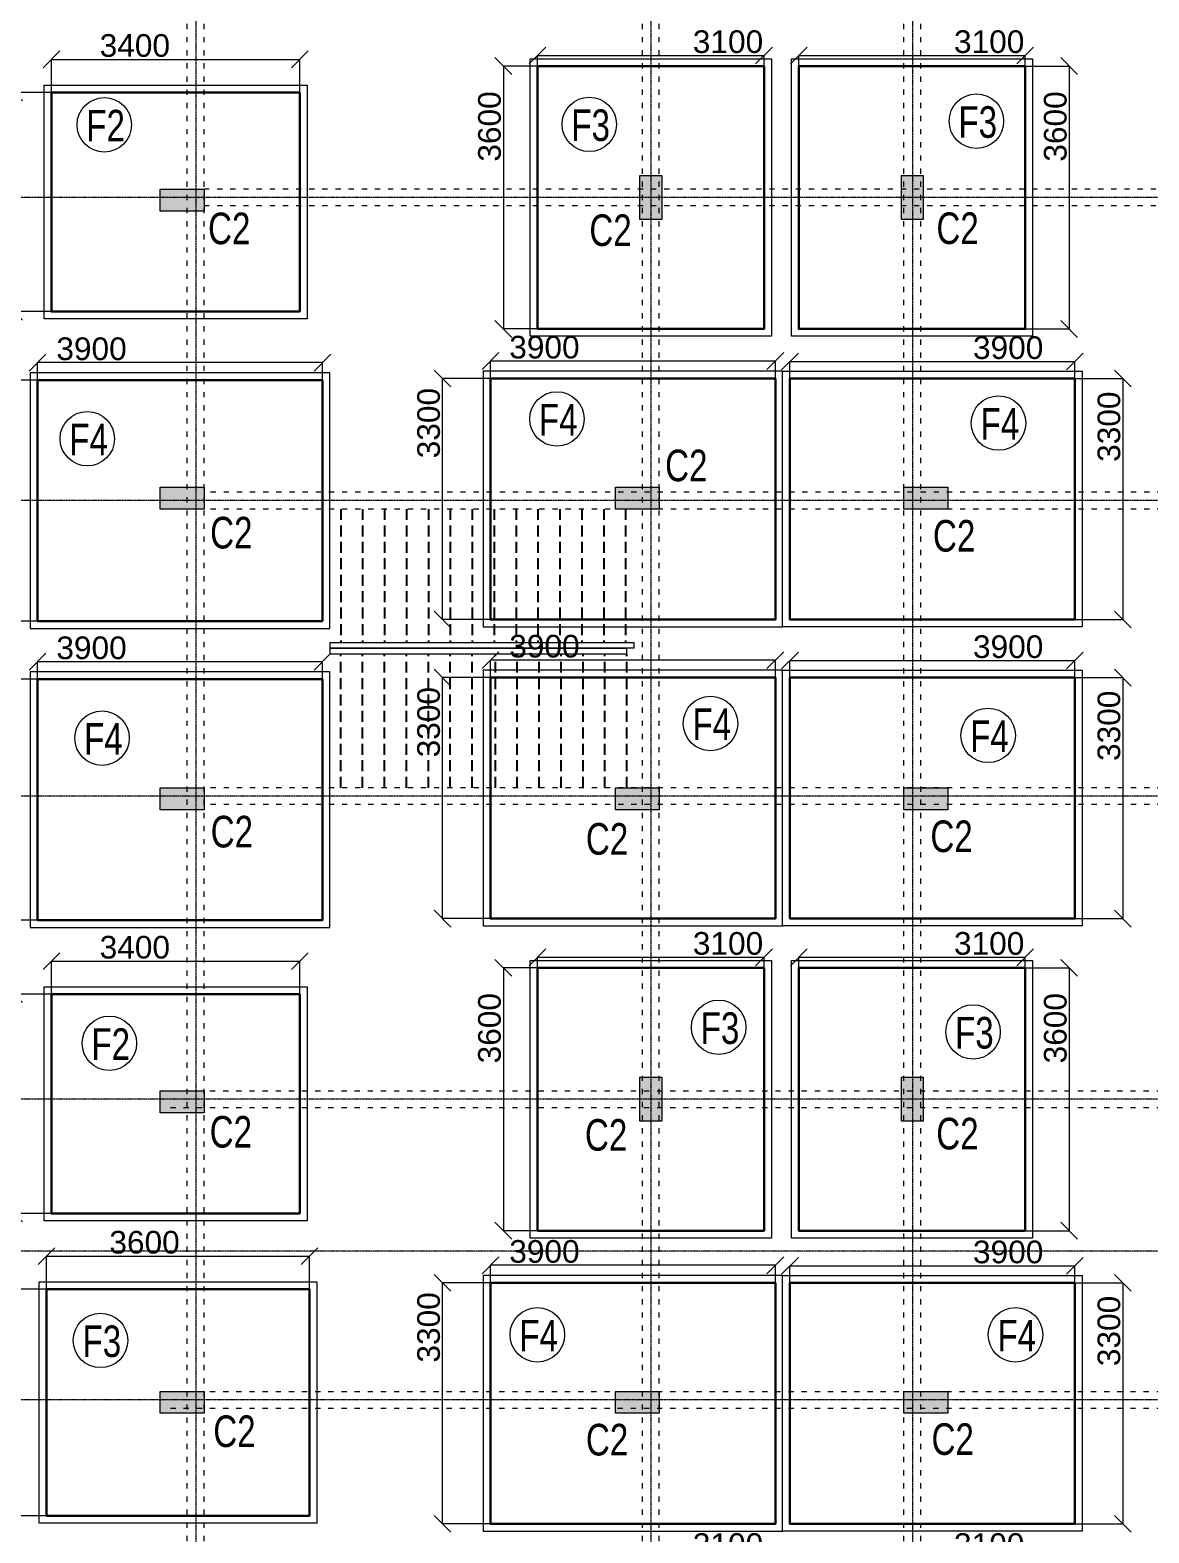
# Model space of a CAD drawing. Header units: inches. Extents: x 719368 to 9005052, y -3573818 to 446967.
# Drawn here: x 4470727 to 4486043, y -1790924 to -1770349 of the extents above; entities that cross this region are included whole.
import ezdxf

# ---------------------------------------------------------------- set-up
doc = ezdxf.new("R2010")
doc.units = ezdxf.units.IN
doc.header["$LTSCALE"] = 20
doc.header["$MEASUREMENT"] = 0
doc.header["$PDMODE"] = 3
for name, pattern in [('ACAD_ISO03W100', [30, 12, -18]), ('CENTER', [2, 1.25, -0.25, 0.25, -0.25]), ('DASHED2', [0.375, 0.25, -0.125])]:
    doc.linetypes.add(name, pattern=pattern)
doc.layers.get('Defpoints').update_dxf_attribs({"lineweight": 25})
for name, color, linetype, lineweight in [('COL.FILL', 6, 'Continuous', 20), ('DIM', 7, 'Continuous', 13), ('FOOTING', 73, 'Continuous', 30), ('GRID', 202, 'CENTER', 5), ('HACHE', 6, 'Continuous', 9), ('HIDDEN', 181, 'ACAD_ISO03W100', 18), ('Railing', 34, 'Continuous', 20), ('STAIR', 4, 'Continuous', 25)]:
    doc.layers.add(name, color=color, linetype=linetype, lineweight=lineweight)
doc.styles.add('BOLD', font='arial.ttf')
doc.styles.add('DIM SUMBI', font='arial.ttf')
doc.dimstyles.new('PL1', dxfattribs={"dimtxt": 275, "dimasz": 230, "dimexe": 0.18, "dimexo": 12, "dimgap": 30, "dimtad": 1, "dimjust": 1, "dimdec": 0, "dimzin": 0, "dimdsep": 46, "dimtxsty": 'BOLD', "dimblk": 'OBLIQUE', "dimcen": 0.09, "dimclrd": 256, "dimclre": 256, "dimadec": 0, "dimazin": 0, "dimtfac": 1, "dimtdec": 0, "dimtofl": 0, "dimtmove": 0, "dimatfit": 3, "dimfxl": 0, "dimtolj": 1, "dimtzin": 0, "dimlwd": -1, "dimlwe": -1, "dimarcsym": 0})

# ---------------------------------------------------------------- blocks, each defined once
blk = doc.blocks.new('_Oblique')
at = {"layer": 'STAIR', "color": 0, "lineweight": -2}
blk.add_line((-0.5, -0.5), (0.5, 0.5), dxfattribs=at)
blk = doc.blocks.new('*D303')
at = {"layer": 'Defpoints', "color": 0, "transparency": 16777216}
for p in [(4474419, -1770750), (4471019, -1771204), (4474419, -1771204)]:
    blk.add_point(p, dxfattribs=at)
at = {"layer": 'DIM', "transparency": 16777216}
for p, q in [((4471019, -1771192), (4471019, -1770750)), ((4471019, -1770750), (4474419, -1770750)), ((4474419, -1771192), (4474419, -1770750))]:
    blk.add_line(p, q, dxfattribs=at)
at = {"layer": 'DIM', "transparency": 16777216, "xscale": 230, "yscale": 230, "zscale": 230, "rotation": 180}
blk.add_blockref('_Oblique', (4471019, -1770750), dxfattribs=at)
at = {"layer": 'DIM', "transparency": 16777216, "xscale": 230, "yscale": 230, "zscale": 230}
blk.add_blockref('_Oblique', (4474419, -1770750), dxfattribs=at)
at = {"layer": 'DIM', "color": 0, "transparency": 16777216, "insert": (4472161, -1770562), "char_height": 310, "attachment_point": 5, "style": 'BOLD'}
blk.add_mtext('\\A1;3400', dxfattribs=at)
blk = doc.blocks.new('*D304')
at = {"layer": 'Defpoints', "color": 0, "transparency": 16777216}
for p in [(4470507, -1771204), (4471257, -1771204), (4471265, -1774204)]:
    blk.add_point(p, dxfattribs=at)
at = {"layer": 'DIM', "transparency": 16777216}
for p, q in [((4471245, -1771204), (4470507, -1771204)), ((4470507, -1774204), (4470507, -1771204)), ((4471253, -1774204), (4470507, -1774204))]:
    blk.add_line(p, q, dxfattribs=at)
at = {"layer": 'DIM', "transparency": 16777216, "xscale": 230, "yscale": 230, "zscale": 230}
for p, rotation in [((4470507, -1771204), 90), ((4470507, -1774204), 270)]:
    blk.add_blockref('_Oblique', p, dxfattribs=dict(at, rotation=rotation))
at = {"layer": 'DIM', "color": 0, "transparency": 16777216, "insert": (4470319, -1771930), "char_height": 310, "attachment_point": 5, "rotation": 90, "style": 'BOLD'}
blk.add_mtext('\\A1;3000', dxfattribs=at)
blk = doc.blocks.new('*D305')
at = {"layer": 'Defpoints', "color": 0, "transparency": 16777216}
for p in [(4478253, -1770841), (4477206, -1774441), (4477952, -1774441)]:
    blk.add_point(p, dxfattribs=at)
at = {"layer": 'DIM', "transparency": 16777216}
for p, q in [((4478241, -1770841), (4477206, -1770841)), ((4477206, -1770841), (4477206, -1774441)), ((4477940, -1774441), (4477206, -1774441))]:
    blk.add_line(p, q, dxfattribs=at)
at = {"layer": 'DIM', "transparency": 16777216, "xscale": 230, "yscale": 230, "zscale": 230}
for p, rotation in [((4477206, -1770841), 90), ((4477206, -1774441), 270)]:
    blk.add_blockref('_Oblique', p, dxfattribs=dict(at, rotation=rotation))
at = {"layer": 'DIM', "color": 0, "transparency": 16777216, "insert": (4477017, -1771669), "char_height": 310, "attachment_point": 5, "rotation": 90, "style": 'BOLD'}
blk.add_mtext('\\A1;3600', dxfattribs=at)
blk = doc.blocks.new('*D306')
at = {"layer": 'Defpoints', "color": 0, "transparency": 16777216}
for p in [(4480774, -1770698), (4477674, -1771087), (4480774, -1771079)]:
    blk.add_point(p, dxfattribs=at)
at = {"layer": 'DIM', "transparency": 16777216}
for p, q in [((4477674, -1771075), (4477674, -1770698)), ((4477674, -1770698), (4480774, -1770698)), ((4480774, -1771067), (4480774, -1770698))]:
    blk.add_line(p, q, dxfattribs=at)
at = {"layer": 'DIM', "transparency": 16777216, "xscale": 230, "yscale": 230, "zscale": 230, "rotation": 180}
blk.add_blockref('_Oblique', (4477674, -1770698), dxfattribs=at)
at = {"layer": 'DIM', "transparency": 16777216, "xscale": 230, "yscale": 230, "zscale": 230}
blk.add_blockref('_Oblique', (4480774, -1770698), dxfattribs=at)
at = {"layer": 'DIM', "color": 0, "transparency": 16777216, "insert": (4480281, -1770510), "char_height": 310, "attachment_point": 5, "style": 'BOLD'}
blk.add_mtext('\\A1;3100', dxfattribs=at)
blk = doc.blocks.new('*D299')
at = {"layer": 'Defpoints', "color": 0, "transparency": 16777216}
for p in [(4484350, -1770841), (4484350, -1774441), (4484951, -1774441)]:
    blk.add_point(p, dxfattribs=at)
at = {"layer": 'DIM', "transparency": 16777216}
for p, q in [((4484362, -1770841), (4484951, -1770841)), ((4484951, -1770841), (4484951, -1774441)), ((4484362, -1774441), (4484951, -1774441))]:
    blk.add_line(p, q, dxfattribs=at)
at = {"layer": 'DIM', "transparency": 16777216, "xscale": 230, "yscale": 230, "zscale": 230}
for p, rotation in [((4484951, -1770841), 90), ((4484951, -1774441), 270)]:
    blk.add_blockref('_Oblique', p, dxfattribs=dict(at, rotation=rotation))
at = {"layer": 'DIM', "color": 0, "transparency": 16777216, "insert": (4484763, -1771669), "char_height": 310, "attachment_point": 5, "rotation": 90, "style": 'BOLD'}
blk.add_mtext('\\A1;3600', dxfattribs=at)
blk = doc.blocks.new('*D300')
at = {"layer": 'Defpoints', "color": 0, "transparency": 16777216}
for p in [(4484350, -1770698), (4481250, -1771087), (4484350, -1771079)]:
    blk.add_point(p, dxfattribs=at)
at = {"layer": 'DIM', "transparency": 16777216}
for p, q in [((4481250, -1771075), (4481250, -1770698)), ((4481250, -1770698), (4484350, -1770698)), ((4484350, -1771067), (4484350, -1770698))]:
    blk.add_line(p, q, dxfattribs=at)
at = {"layer": 'DIM', "transparency": 16777216, "xscale": 230, "yscale": 230, "zscale": 230, "rotation": 180}
blk.add_blockref('_Oblique', (4481250, -1770698), dxfattribs=at)
at = {"layer": 'DIM', "transparency": 16777216, "xscale": 230, "yscale": 230, "zscale": 230}
blk.add_blockref('_Oblique', (4484350, -1770698), dxfattribs=at)
at = {"layer": 'DIM', "color": 0, "transparency": 16777216, "insert": (4483856, -1770510), "char_height": 310, "attachment_point": 5, "style": 'BOLD'}
blk.add_mtext('\\A1;3100', dxfattribs=at)
blk = doc.blocks.new('*D307')
at = {"layer": 'Defpoints', "color": 0, "transparency": 16777216}
for p in [(4470829, -1774902), (4470829, -1775379), (4474729, -1775387)]:
    blk.add_point(p, dxfattribs=at)
at = {"layer": 'DIM', "transparency": 16777216}
for p, q in [((4470829, -1775367), (4470829, -1774902)), ((4474729, -1774902), (4470829, -1774902)), ((4474729, -1775375), (4474729, -1774902))]:
    blk.add_line(p, q, dxfattribs=at)
at = {"layer": 'DIM', "transparency": 16777216, "xscale": 230, "yscale": 230, "zscale": 230, "rotation": 180}
blk.add_blockref('_Oblique', (4470829, -1774902), dxfattribs=at)
at = {"layer": 'DIM', "transparency": 16777216, "xscale": 230, "yscale": 230, "zscale": 230}
blk.add_blockref('_Oblique', (4474729, -1774902), dxfattribs=at)
at = {"layer": 'DIM', "color": 0, "transparency": 16777216, "insert": (4471568, -1774714), "char_height": 310, "attachment_point": 5, "style": 'BOLD'}
blk.add_mtext('\\A1;3900', dxfattribs=at)
blk = doc.blocks.new('*D308')
at = {"layer": 'Defpoints', "color": 0, "transparency": 16777216}
for p in [(4470172, -1775141), (4470922, -1775141), (4471056, -1778441)]:
    blk.add_point(p, dxfattribs=at)
at = {"layer": 'DIM', "transparency": 16777216}
for p, q in [((4470910, -1775141), (4470172, -1775141)), ((4470172, -1778441), (4470172, -1775141)), ((4471044, -1778441), (4470172, -1778441))]:
    blk.add_line(p, q, dxfattribs=at)
at = {"layer": 'DIM', "transparency": 16777216, "xscale": 230, "yscale": 230, "zscale": 230}
for p, rotation in [((4470172, -1775141), 90), ((4470172, -1778441), 270)]:
    blk.add_blockref('_Oblique', p, dxfattribs=dict(at, rotation=rotation))
at = {"layer": 'DIM', "color": 0, "transparency": 16777216, "insert": (4469984, -1775752), "char_height": 310, "attachment_point": 5, "rotation": 90, "style": 'BOLD'}
blk.add_mtext('\\A1;3300', dxfattribs=at)
blk = doc.blocks.new('*D309')
at = {"layer": 'Defpoints', "color": 0, "transparency": 16777216}
for p in [(4477029, -1774880), (4477029, -1775358), (4480929, -1775365)]:
    blk.add_point(p, dxfattribs=at)
at = {"layer": 'DIM', "transparency": 16777216}
for p, q in [((4477029, -1775346), (4477029, -1774880)), ((4480929, -1774880), (4477029, -1774880)), ((4480929, -1775353), (4480929, -1774880))]:
    blk.add_line(p, q, dxfattribs=at)
at = {"layer": 'DIM', "transparency": 16777216, "xscale": 230, "yscale": 230, "zscale": 230, "rotation": 180}
blk.add_blockref('_Oblique', (4477029, -1774880), dxfattribs=at)
at = {"layer": 'DIM', "transparency": 16777216, "xscale": 230, "yscale": 230, "zscale": 230}
blk.add_blockref('_Oblique', (4480929, -1774880), dxfattribs=at)
at = {"layer": 'DIM', "color": 0, "transparency": 16777216, "insert": (4477768, -1774692), "char_height": 310, "attachment_point": 5, "style": 'BOLD'}
blk.add_mtext('\\A1;3900', dxfattribs=at)
blk = doc.blocks.new('*D310')
at = {"layer": 'Defpoints', "color": 0, "transparency": 16777216}
for p in [(4476372, -1775119), (4477122, -1775119), (4477256, -1778419)]:
    blk.add_point(p, dxfattribs=at)
at = {"layer": 'DIM', "transparency": 16777216}
for p, q in [((4477110, -1775119), (4476372, -1775119)), ((4476372, -1778419), (4476372, -1775119)), ((4477244, -1778419), (4476372, -1778419))]:
    blk.add_line(p, q, dxfattribs=at)
at = {"layer": 'DIM', "transparency": 16777216, "xscale": 230, "yscale": 230, "zscale": 230}
for p, rotation in [((4476372, -1775119), 90), ((4476372, -1778419), 270)]:
    blk.add_blockref('_Oblique', p, dxfattribs=dict(at, rotation=rotation))
at = {"layer": 'DIM', "color": 0, "transparency": 16777216, "insert": (4476184, -1775730), "char_height": 310, "attachment_point": 5, "rotation": 90, "style": 'BOLD'}
blk.add_mtext('\\A1;3300', dxfattribs=at)
blk = doc.blocks.new('*D311')
at = {"layer": 'Defpoints', "color": 0, "transparency": 16777216}
for p in [(4485029, -1775119), (4485029, -1778419), (4485685, -1778419)]:
    blk.add_point(p, dxfattribs=at)
at = {"layer": 'DIM', "transparency": 16777216}
for p, q in [((4485041, -1775119), (4485685, -1775119)), ((4485685, -1775119), (4485685, -1778419)), ((4485041, -1778419), (4485685, -1778419))]:
    blk.add_line(p, q, dxfattribs=at)
at = {"layer": 'DIM', "transparency": 16777216, "xscale": 230, "yscale": 230, "zscale": 230}
for p, rotation in [((4485685, -1775119), 90), ((4485685, -1778419), 270)]:
    blk.add_blockref('_Oblique', p, dxfattribs=dict(at, rotation=rotation))
at = {"layer": 'DIM', "color": 0, "transparency": 16777216, "insert": (4485497, -1775779), "char_height": 310, "attachment_point": 5, "rotation": 90, "style": 'BOLD'}
blk.add_mtext('\\A1;3300', dxfattribs=at)
blk = doc.blocks.new('*D312')
at = {"layer": 'Defpoints', "color": 0, "transparency": 16777216}
for p in [(4485029, -1774887), (4481129, -1775365), (4485029, -1775358)]:
    blk.add_point(p, dxfattribs=at)
at = {"layer": 'DIM', "transparency": 16777216}
for p, q in [((4481129, -1775353), (4481129, -1774887)), ((4481129, -1774887), (4485029, -1774887)), ((4485029, -1775346), (4485029, -1774887))]:
    blk.add_line(p, q, dxfattribs=at)
at = {"layer": 'DIM', "transparency": 16777216, "xscale": 230, "yscale": 230, "zscale": 230, "rotation": 180}
blk.add_blockref('_Oblique', (4481129, -1774887), dxfattribs=at)
at = {"layer": 'DIM', "transparency": 16777216, "xscale": 230, "yscale": 230, "zscale": 230}
blk.add_blockref('_Oblique', (4485029, -1774887), dxfattribs=at)
at = {"layer": 'DIM', "color": 0, "transparency": 16777216, "insert": (4484116, -1774699), "char_height": 310, "attachment_point": 5, "style": 'BOLD'}
blk.add_mtext('\\A1;3900', dxfattribs=at)
blk = doc.blocks.new('*D315')
at = {"layer": 'Defpoints', "color": 0, "transparency": 16777216}
for p in [(4470829, -1778996), (4470829, -1779473), (4474729, -1779481)]:
    blk.add_point(p, dxfattribs=at)
at = {"layer": 'DIM', "transparency": 16777216}
for p, q in [((4470829, -1779461), (4470829, -1778996)), ((4474729, -1778996), (4470829, -1778996)), ((4474729, -1779469), (4474729, -1778996))]:
    blk.add_line(p, q, dxfattribs=at)
at = {"layer": 'DIM', "transparency": 16777216, "xscale": 230, "yscale": 230, "zscale": 230, "rotation": 180}
blk.add_blockref('_Oblique', (4470829, -1778996), dxfattribs=at)
at = {"layer": 'DIM', "transparency": 16777216, "xscale": 230, "yscale": 230, "zscale": 230}
blk.add_blockref('_Oblique', (4474729, -1778996), dxfattribs=at)
at = {"layer": 'DIM', "color": 0, "transparency": 16777216, "insert": (4471568, -1778808), "char_height": 310, "attachment_point": 5, "style": 'BOLD'}
blk.add_mtext('\\A1;3900', dxfattribs=at)
blk = doc.blocks.new('*D316')
at = {"layer": 'Defpoints', "color": 0, "transparency": 16777216}
for p in [(4470172, -1779235), (4470922, -1779235), (4471056, -1782535)]:
    blk.add_point(p, dxfattribs=at)
at = {"layer": 'DIM', "transparency": 16777216}
for p, q in [((4470910, -1779235), (4470172, -1779235)), ((4470172, -1782535), (4470172, -1779235)), ((4471044, -1782535), (4470172, -1782535))]:
    blk.add_line(p, q, dxfattribs=at)
at = {"layer": 'DIM', "transparency": 16777216, "xscale": 230, "yscale": 230, "zscale": 230}
for p, rotation in [((4470172, -1779235), 90), ((4470172, -1782535), 270)]:
    blk.add_blockref('_Oblique', p, dxfattribs=dict(at, rotation=rotation))
at = {"layer": 'DIM', "color": 0, "transparency": 16777216, "insert": (4469984, -1779846), "char_height": 310, "attachment_point": 5, "rotation": 90, "style": 'BOLD'}
blk.add_mtext('\\A1;3300', dxfattribs=at)
blk = doc.blocks.new('*D317')
at = {"layer": 'Defpoints', "color": 0, "transparency": 16777216}
for p in [(4477029, -1778975), (4477029, -1779452), (4480929, -1779460)]:
    blk.add_point(p, dxfattribs=at)
at = {"layer": 'DIM', "transparency": 16777216}
for p, q in [((4477029, -1779440), (4477029, -1778974)), ((4480929, -1778975), (4477029, -1778975)), ((4480929, -1779448), (4480929, -1778974))]:
    blk.add_line(p, q, dxfattribs=at)
at = {"layer": 'DIM', "transparency": 16777216, "xscale": 230, "yscale": 230, "zscale": 230, "rotation": 180}
blk.add_blockref('_Oblique', (4477029, -1778975), dxfattribs=at)
at = {"layer": 'DIM', "transparency": 16777216, "xscale": 230, "yscale": 230, "zscale": 230}
blk.add_blockref('_Oblique', (4480929, -1778975), dxfattribs=at)
at = {"layer": 'DIM', "color": 0, "transparency": 16777216, "insert": (4477768, -1778786), "char_height": 310, "attachment_point": 5, "style": 'BOLD'}
blk.add_mtext('\\A1;3900', dxfattribs=at)
blk = doc.blocks.new('*D318')
at = {"layer": 'Defpoints', "color": 0, "transparency": 16777216}
for p in [(4476372, -1779214), (4477122, -1779214), (4477256, -1782514)]:
    blk.add_point(p, dxfattribs=at)
at = {"layer": 'DIM', "transparency": 16777216}
for p, q in [((4477110, -1779214), (4476372, -1779214)), ((4476372, -1782514), (4476372, -1779214)), ((4477244, -1782514), (4476372, -1782514))]:
    blk.add_line(p, q, dxfattribs=at)
at = {"layer": 'DIM', "transparency": 16777216, "xscale": 230, "yscale": 230, "zscale": 230}
for p, rotation in [((4476372, -1779214), 90), ((4476372, -1782514), 270)]:
    blk.add_blockref('_Oblique', p, dxfattribs=dict(at, rotation=rotation))
at = {"layer": 'DIM', "color": 0, "transparency": 16777216, "insert": (4476184, -1779824), "char_height": 310, "attachment_point": 5, "rotation": 90, "style": 'BOLD'}
blk.add_mtext('\\A1;3300', dxfattribs=at)
blk = doc.blocks.new('*D319')
at = {"layer": 'Defpoints', "color": 0, "transparency": 16777216}
for p in [(4485029, -1779214), (4485029, -1782514), (4485685, -1782514)]:
    blk.add_point(p, dxfattribs=at)
at = {"layer": 'DIM', "transparency": 16777216}
for p, q in [((4485041, -1779214), (4485685, -1779214)), ((4485685, -1779214), (4485685, -1782514)), ((4485041, -1782514), (4485685, -1782514))]:
    blk.add_line(p, q, dxfattribs=at)
at = {"layer": 'DIM', "transparency": 16777216, "xscale": 230, "yscale": 230, "zscale": 230}
for p, rotation in [((4485685, -1779214), 90), ((4485685, -1782514), 270)]:
    blk.add_blockref('_Oblique', p, dxfattribs=dict(at, rotation=rotation))
at = {"layer": 'DIM', "color": 0, "transparency": 16777216, "insert": (4485497, -1779874), "char_height": 310, "attachment_point": 5, "rotation": 90, "style": 'BOLD'}
blk.add_mtext('\\A1;3300', dxfattribs=at)
blk = doc.blocks.new('*D320')
at = {"layer": 'Defpoints', "color": 0, "transparency": 16777216}
for p in [(4485029, -1778981), (4481129, -1779460), (4485029, -1779452)]:
    blk.add_point(p, dxfattribs=at)
at = {"layer": 'DIM', "transparency": 16777216}
for p, q in [((4481129, -1779448), (4481129, -1778981)), ((4481129, -1778981), (4485029, -1778981)), ((4485029, -1779440), (4485029, -1778981))]:
    blk.add_line(p, q, dxfattribs=at)
at = {"layer": 'DIM', "transparency": 16777216, "xscale": 230, "yscale": 230, "zscale": 230, "rotation": 180}
blk.add_blockref('_Oblique', (4481129, -1778981), dxfattribs=at)
at = {"layer": 'DIM', "transparency": 16777216, "xscale": 230, "yscale": 230, "zscale": 230}
blk.add_blockref('_Oblique', (4485029, -1778981), dxfattribs=at)
at = {"layer": 'DIM', "color": 0, "transparency": 16777216, "insert": (4484116, -1778793), "char_height": 310, "attachment_point": 5, "style": 'BOLD'}
blk.add_mtext('\\A1;3900', dxfattribs=at)
blk = doc.blocks.new('*D323')
at = {"layer": 'Defpoints', "color": 0, "transparency": 16777216}
for p in [(4474419, -1783095), (4471019, -1783549), (4474419, -1783549)]:
    blk.add_point(p, dxfattribs=at)
at = {"layer": 'DIM', "transparency": 16777216}
for p, q in [((4471019, -1783537), (4471019, -1783095)), ((4471019, -1783095), (4474419, -1783095)), ((4474419, -1783537), (4474419, -1783095))]:
    blk.add_line(p, q, dxfattribs=at)
at = {"layer": 'DIM', "transparency": 16777216, "xscale": 230, "yscale": 230, "zscale": 230, "rotation": 180}
blk.add_blockref('_Oblique', (4471019, -1783095), dxfattribs=at)
at = {"layer": 'DIM', "transparency": 16777216, "xscale": 230, "yscale": 230, "zscale": 230}
blk.add_blockref('_Oblique', (4474419, -1783095), dxfattribs=at)
at = {"layer": 'DIM', "color": 0, "transparency": 16777216, "insert": (4472161, -1782907), "char_height": 310, "attachment_point": 5, "style": 'BOLD'}
blk.add_mtext('\\A1;3400', dxfattribs=at)
blk = doc.blocks.new('*D324')
at = {"layer": 'Defpoints', "color": 0, "transparency": 16777216}
for p in [(4470507, -1783549), (4471257, -1783549), (4471265, -1786549)]:
    blk.add_point(p, dxfattribs=at)
at = {"layer": 'DIM', "transparency": 16777216}
for p, q in [((4471245, -1783549), (4470507, -1783549)), ((4470507, -1786549), (4470507, -1783549)), ((4471253, -1786549), (4470507, -1786549))]:
    blk.add_line(p, q, dxfattribs=at)
at = {"layer": 'DIM', "transparency": 16777216, "xscale": 230, "yscale": 230, "zscale": 230}
for p, rotation in [((4470507, -1783549), 90), ((4470507, -1786549), 270)]:
    blk.add_blockref('_Oblique', p, dxfattribs=dict(at, rotation=rotation))
at = {"layer": 'DIM', "color": 0, "transparency": 16777216, "insert": (4470319, -1784189), "char_height": 310, "attachment_point": 5, "rotation": 90, "style": 'BOLD'}
blk.add_mtext('\\A1;3000', dxfattribs=at)
blk = doc.blocks.new('*D329')
at = {"layer": 'Defpoints', "color": 0, "transparency": 16777216}
for p in [(4478253, -1783186), (4477206, -1786786), (4477952, -1786786)]:
    blk.add_point(p, dxfattribs=at)
at = {"layer": 'DIM', "transparency": 16777216}
for p, q in [((4478241, -1783186), (4477206, -1783186)), ((4477206, -1783186), (4477206, -1786786)), ((4477940, -1786786), (4477206, -1786786))]:
    blk.add_line(p, q, dxfattribs=at)
at = {"layer": 'DIM', "transparency": 16777216, "xscale": 230, "yscale": 230, "zscale": 230}
for p, rotation in [((4477206, -1783186), 90), ((4477206, -1786786), 270)]:
    blk.add_blockref('_Oblique', p, dxfattribs=dict(at, rotation=rotation))
at = {"layer": 'DIM', "color": 0, "transparency": 16777216, "insert": (4477017, -1784014), "char_height": 310, "attachment_point": 5, "rotation": 90, "style": 'BOLD'}
blk.add_mtext('\\A1;3600', dxfattribs=at)
blk = doc.blocks.new('*D330')
at = {"layer": 'Defpoints', "color": 0, "transparency": 16777216}
for p in [(4480774, -1783043), (4477674, -1783432), (4480774, -1783424)]:
    blk.add_point(p, dxfattribs=at)
at = {"layer": 'DIM', "transparency": 16777216}
for p, q in [((4477674, -1783420), (4477674, -1783043)), ((4477674, -1783043), (4480774, -1783043)), ((4480774, -1783412), (4480774, -1783043))]:
    blk.add_line(p, q, dxfattribs=at)
at = {"layer": 'DIM', "transparency": 16777216, "xscale": 230, "yscale": 230, "zscale": 230, "rotation": 180}
blk.add_blockref('_Oblique', (4477674, -1783043), dxfattribs=at)
at = {"layer": 'DIM', "transparency": 16777216, "xscale": 230, "yscale": 230, "zscale": 230}
blk.add_blockref('_Oblique', (4480774, -1783043), dxfattribs=at)
at = {"layer": 'DIM', "color": 0, "transparency": 16777216, "insert": (4480281, -1782855), "char_height": 310, "attachment_point": 5, "style": 'BOLD'}
blk.add_mtext('\\A1;3100', dxfattribs=at)
blk = doc.blocks.new('*D325')
at = {"layer": 'Defpoints', "color": 0, "transparency": 16777216}
for p in [(4484350, -1783186), (4484350, -1786786), (4484951, -1786786)]:
    blk.add_point(p, dxfattribs=at)
at = {"layer": 'DIM', "transparency": 16777216}
for p, q in [((4484362, -1783186), (4484951, -1783186)), ((4484951, -1783186), (4484951, -1786786)), ((4484362, -1786786), (4484951, -1786786))]:
    blk.add_line(p, q, dxfattribs=at)
at = {"layer": 'DIM', "transparency": 16777216, "xscale": 230, "yscale": 230, "zscale": 230}
for p, rotation in [((4484951, -1783186), 90), ((4484951, -1786786), 270)]:
    blk.add_blockref('_Oblique', p, dxfattribs=dict(at, rotation=rotation))
at = {"layer": 'DIM', "color": 0, "transparency": 16777216, "insert": (4484763, -1784014), "char_height": 310, "attachment_point": 5, "rotation": 90, "style": 'BOLD'}
blk.add_mtext('\\A1;3600', dxfattribs=at)
blk = doc.blocks.new('*D326')
at = {"layer": 'Defpoints', "color": 0, "transparency": 16777216}
for p in [(4484350, -1783043), (4481250, -1783432), (4484350, -1783424)]:
    blk.add_point(p, dxfattribs=at)
at = {"layer": 'DIM', "transparency": 16777216}
for p, q in [((4481250, -1783420), (4481250, -1783043)), ((4481250, -1783043), (4484350, -1783043)), ((4484350, -1783412), (4484350, -1783043))]:
    blk.add_line(p, q, dxfattribs=at)
at = {"layer": 'DIM', "transparency": 16777216, "xscale": 230, "yscale": 230, "zscale": 230, "rotation": 180}
blk.add_blockref('_Oblique', (4481250, -1783043), dxfattribs=at)
at = {"layer": 'DIM', "transparency": 16777216, "xscale": 230, "yscale": 230, "zscale": 230}
blk.add_blockref('_Oblique', (4484350, -1783043), dxfattribs=at)
at = {"layer": 'DIM', "color": 0, "transparency": 16777216, "insert": (4483856, -1782855), "char_height": 310, "attachment_point": 5, "style": 'BOLD'}
blk.add_mtext('\\A1;3100', dxfattribs=at)
blk = doc.blocks.new('*D331')
at = {"layer": 'Defpoints', "color": 0, "transparency": 16777216}
for p in [(4474553, -1787134), (4470953, -1787588), (4474553, -1787588)]:
    blk.add_point(p, dxfattribs=at)
at = {"layer": 'DIM', "transparency": 16777216}
for p, q in [((4470953, -1787576), (4470953, -1787134)), ((4470953, -1787134), (4474553, -1787134)), ((4474553, -1787576), (4474553, -1787134))]:
    blk.add_line(p, q, dxfattribs=at)
at = {"layer": 'DIM', "transparency": 16777216, "xscale": 230, "yscale": 230, "zscale": 230, "rotation": 180}
blk.add_blockref('_Oblique', (4470953, -1787134), dxfattribs=at)
at = {"layer": 'DIM', "transparency": 16777216, "xscale": 230, "yscale": 230, "zscale": 230}
blk.add_blockref('_Oblique', (4474553, -1787134), dxfattribs=at)
at = {"layer": 'DIM', "color": 0, "transparency": 16777216, "insert": (4472294, -1786946), "char_height": 310, "attachment_point": 5, "style": 'BOLD'}
blk.add_mtext('\\A1;3600', dxfattribs=at)
blk = doc.blocks.new('*D332')
at = {"layer": 'Defpoints', "color": 0, "transparency": 16777216}
for p in [(4470441, -1787588), (4471191, -1787588), (4471199, -1790688)]:
    blk.add_point(p, dxfattribs=at)
at = {"layer": 'DIM', "transparency": 16777216}
for p, q in [((4471179, -1787588), (4470441, -1787588)), ((4470441, -1790688), (4470441, -1787588)), ((4471187, -1790688), (4470441, -1790688))]:
    blk.add_line(p, q, dxfattribs=at)
at = {"layer": 'DIM', "transparency": 16777216, "xscale": 230, "yscale": 230, "zscale": 230}
for p, rotation in [((4470441, -1787588), 90), ((4470441, -1790688), 270)]:
    blk.add_blockref('_Oblique', p, dxfattribs=dict(at, rotation=rotation))
at = {"layer": 'DIM', "color": 0, "transparency": 16777216, "insert": (4470253, -1788425), "char_height": 310, "attachment_point": 5, "rotation": 90, "style": 'BOLD'}
blk.add_mtext('\\A1;3100', dxfattribs=at)
blk = doc.blocks.new('*D333')
at = {"layer": 'Defpoints', "color": 0, "transparency": 16777216}
for p in [(4477029, -1787260), (4477029, -1787738), (4480929, -1787745)]:
    blk.add_point(p, dxfattribs=at)
at = {"layer": 'DIM', "transparency": 16777216}
for p, q in [((4477029, -1787726), (4477029, -1787260)), ((4480929, -1787260), (4477029, -1787260)), ((4480929, -1787733), (4480929, -1787260))]:
    blk.add_line(p, q, dxfattribs=at)
at = {"layer": 'DIM', "transparency": 16777216, "xscale": 230, "yscale": 230, "zscale": 230, "rotation": 180}
blk.add_blockref('_Oblique', (4477029, -1787260), dxfattribs=at)
at = {"layer": 'DIM', "transparency": 16777216, "xscale": 230, "yscale": 230, "zscale": 230}
blk.add_blockref('_Oblique', (4480929, -1787260), dxfattribs=at)
at = {"layer": 'DIM', "color": 0, "transparency": 16777216, "insert": (4477768, -1787072), "char_height": 310, "attachment_point": 5, "style": 'BOLD'}
blk.add_mtext('\\A1;3900', dxfattribs=at)
blk = doc.blocks.new('*D334')
at = {"layer": 'Defpoints', "color": 0, "transparency": 16777216}
for p in [(4476372, -1787499), (4477122, -1787499), (4477256, -1790799)]:
    blk.add_point(p, dxfattribs=at)
at = {"layer": 'DIM', "transparency": 16777216}
for p, q in [((4477110, -1787499), (4476372, -1787499)), ((4476372, -1790799), (4476372, -1787499)), ((4477244, -1790799), (4476372, -1790799))]:
    blk.add_line(p, q, dxfattribs=at)
at = {"layer": 'DIM', "transparency": 16777216, "xscale": 230, "yscale": 230, "zscale": 230}
for p, rotation in [((4476372, -1787499), 90), ((4476372, -1790799), 270)]:
    blk.add_blockref('_Oblique', p, dxfattribs=dict(at, rotation=rotation))
at = {"layer": 'DIM', "color": 0, "transparency": 16777216, "insert": (4476184, -1788110), "char_height": 310, "attachment_point": 5, "rotation": 90, "style": 'BOLD'}
blk.add_mtext('\\A1;3300', dxfattribs=at)
blk = doc.blocks.new('*D335')
at = {"layer": 'Defpoints', "color": 0, "transparency": 16777216}
for p in [(4485029, -1787499), (4485029, -1790799), (4485685, -1790799)]:
    blk.add_point(p, dxfattribs=at)
at = {"layer": 'DIM', "transparency": 16777216}
for p, q in [((4485041, -1787499), (4485685, -1787499)), ((4485685, -1787499), (4485685, -1790799)), ((4485041, -1790799), (4485685, -1790799))]:
    blk.add_line(p, q, dxfattribs=at)
at = {"layer": 'DIM', "transparency": 16777216, "xscale": 230, "yscale": 230, "zscale": 230}
for p, rotation in [((4485685, -1787499), 90), ((4485685, -1790799), 270)]:
    blk.add_blockref('_Oblique', p, dxfattribs=dict(at, rotation=rotation))
at = {"layer": 'DIM', "color": 0, "transparency": 16777216, "insert": (4485497, -1788159), "char_height": 310, "attachment_point": 5, "rotation": 90, "style": 'BOLD'}
blk.add_mtext('\\A1;3300', dxfattribs=at)
blk = doc.blocks.new('*D336')
at = {"layer": 'Defpoints', "color": 0, "transparency": 16777216}
for p in [(4485029, -1787267), (4481129, -1787745), (4485029, -1787738)]:
    blk.add_point(p, dxfattribs=at)
at = {"layer": 'DIM', "transparency": 16777216}
for p, q in [((4481129, -1787733), (4481129, -1787267)), ((4481129, -1787267), (4485029, -1787267)), ((4485029, -1787726), (4485029, -1787267))]:
    blk.add_line(p, q, dxfattribs=at)
at = {"layer": 'DIM', "transparency": 16777216, "xscale": 230, "yscale": 230, "zscale": 230, "rotation": 180}
blk.add_blockref('_Oblique', (4481129, -1787267), dxfattribs=at)
at = {"layer": 'DIM', "transparency": 16777216, "xscale": 230, "yscale": 230, "zscale": 230}
blk.add_blockref('_Oblique', (4485029, -1787267), dxfattribs=at)
at = {"layer": 'DIM', "color": 0, "transparency": 16777216, "insert": (4484116, -1787079), "char_height": 310, "attachment_point": 5, "style": 'BOLD'}
blk.add_mtext('\\A1;3900', dxfattribs=at)
blk = doc.blocks.new('*D342')
at = {"layer": 'Defpoints', "color": 0, "transparency": 16777216}
for p in [(4480774, -1791273), (4477674, -1791662), (4480774, -1791654)]:
    blk.add_point(p, dxfattribs=at)
at = {"layer": 'DIM', "transparency": 16777216}
for p, q in [((4477674, -1791650), (4477674, -1791273)), ((4477674, -1791273), (4480774, -1791273)), ((4480774, -1791642), (4480774, -1791273))]:
    blk.add_line(p, q, dxfattribs=at)
at = {"layer": 'DIM', "transparency": 16777216, "xscale": 230, "yscale": 230, "zscale": 230, "rotation": 180}
blk.add_blockref('_Oblique', (4477674, -1791273), dxfattribs=at)
at = {"layer": 'DIM', "transparency": 16777216, "xscale": 230, "yscale": 230, "zscale": 230}
blk.add_blockref('_Oblique', (4480774, -1791273), dxfattribs=at)
at = {"layer": 'DIM', "color": 0, "transparency": 16777216, "insert": (4480281, -1791085), "char_height": 310, "attachment_point": 5, "style": 'BOLD'}
blk.add_mtext('\\A1;3100', dxfattribs=at)
blk = doc.blocks.new('*D344')
at = {"layer": 'Defpoints', "color": 0, "transparency": 16777216}
for p in [(4484350, -1791273), (4481250, -1791662), (4484350, -1791654)]:
    blk.add_point(p, dxfattribs=at)
at = {"layer": 'DIM', "transparency": 16777216}
for p, q in [((4481250, -1791650), (4481250, -1791273)), ((4481250, -1791273), (4484350, -1791273)), ((4484350, -1791642), (4484350, -1791273))]:
    blk.add_line(p, q, dxfattribs=at)
at = {"layer": 'DIM', "transparency": 16777216, "xscale": 230, "yscale": 230, "zscale": 230, "rotation": 180}
blk.add_blockref('_Oblique', (4481250, -1791273), dxfattribs=at)
at = {"layer": 'DIM', "transparency": 16777216, "xscale": 230, "yscale": 230, "zscale": 230}
blk.add_blockref('_Oblique', (4484350, -1791273), dxfattribs=at)
at = {"layer": 'DIM', "color": 0, "transparency": 16777216, "insert": (4483856, -1791085), "char_height": 310, "attachment_point": 5, "style": 'BOLD'}
blk.add_mtext('\\A1;3100', dxfattribs=at)

msp = doc.modelspace()

# ---------------------------------------------------------------- hatches: boundary and pattern name
at = {"layer": 'COL.FILL'}
for points in [[(4472509.2, -1772526.1), (4472509.2, -1772826.1), (4473109.2, -1772826.1), (4473109.2, -1772526.1)], [(4479074.2, -1772941.1), (4479374.2, -1772941.1), (4479374.2, -1772341.1), (4479074.2, -1772341.1)], [(4482654.2, -1772941.1), (4482954.2, -1772941.1), (4482954.2, -1772341.1), (4482654.2, -1772341.1)], [(4472509.2, -1776606.1), (4472509.2, -1776906.1), (4473109.2, -1776906.1), (4473109.2, -1776606.1)], [(4478739.2, -1776606.1), (4478739.2, -1776906.1), (4479339.2, -1776906.1), (4479339.2, -1776606.1)], [(4482689.2, -1776606.1), (4482689.2, -1776906.1), (4483289.2, -1776906.1), (4483289.2, -1776606.1)], [(4472509.2, -1780722.6), (4472509.2, -1781022.6), (4473109.2, -1781022.6), (4473109.2, -1780722.6)], [(4478739.2, -1780722.6), (4478739.2, -1781022.6), (4479339.2, -1781022.6), (4479339.2, -1780722.6)], [(4482689.2, -1780722.6), (4482689.2, -1781022.6), (4483289.2, -1781022.6), (4483289.2, -1780722.6)], [(4472509.2, -1784871.1), (4472509.2, -1785171.1), (4473109.2, -1785171.1), (4473109.2, -1784871.1)], [(4479074.2, -1785286.1), (4479374.2, -1785286.1), (4479374.2, -1784686.1), (4479074.2, -1784686.1)], [(4482654.2, -1785286.1), (4482954.2, -1785286.1), (4482954.2, -1784686.1), (4482654.2, -1784686.1)], [(4472509.2, -1788986.1), (4472509.2, -1789286.1), (4473109.2, -1789286.1), (4473109.2, -1788986.1)], [(4478739.2, -1788986.1), (4478739.2, -1789286.1), (4479339.2, -1789286.1), (4479339.2, -1788986.1)], [(4482689.2, -1788986.1), (4482689.2, -1789286.1), (4483289.2, -1789286.1), (4483289.2, -1788986.1)]]:
    msp.add_hatch(color=256, dxfattribs=at).paths.add_polyline_path(points)

# ---------------------------------------------------------------- linework, layer by layer
for points in [[(4472509.2, -1772826.1), (4472509.2, -1772526.1), (4473109.2, -1772526.1), (4473109.2, -1772826.1)], [(4479374.2, -1772941.1), (4479074.2, -1772941.1), (4479074.2, -1772341.1), (4479374.2, -1772341.1)], [(4482954.2, -1772941.1), (4482654.2, -1772941.1), (4482654.2, -1772341.1), (4482954.2, -1772341.1)], [(4472509.2, -1776906.1), (4472509.2, -1776606.1), (4473109.2, -1776606.1), (4473109.2, -1776906.1)], [(4478739.2, -1776906.1), (4478739.2, -1776606.1), (4479339.2, -1776606.1), (4479339.2, -1776906.1)], [(4482689.2, -1776906.1), (4482689.2, -1776606.1), (4483289.2, -1776606.1), (4483289.2, -1776906.1)], [(4472509.2, -1781022.6), (4472509.2, -1780722.6), (4473109.2, -1780722.6), (4473109.2, -1781022.6)], [(4478739.2, -1781022.6), (4478739.2, -1780722.6), (4479339.2, -1780722.6), (4479339.2, -1781022.6)], [(4482689.2, -1781022.6), (4482689.2, -1780722.6), (4483289.2, -1780722.6), (4483289.2, -1781022.6)], [(4472509.2, -1785171.1), (4472509.2, -1784871.1), (4473109.2, -1784871.1), (4473109.2, -1785171.1)], [(4479374.2, -1785286.1), (4479074.2, -1785286.1), (4479074.2, -1784686.1), (4479374.2, -1784686.1)], [(4482954.2, -1785286.1), (4482654.2, -1785286.1), (4482654.2, -1784686.1), (4482954.2, -1784686.1)], [(4472509.2, -1789286.1), (4472509.2, -1788986.1), (4473109.2, -1788986.1), (4473109.2, -1789286.1)], [(4478739.2, -1789286.1), (4478739.2, -1788986.1), (4479339.2, -1788986.1), (4479339.2, -1789286.1)], [(4482689.2, -1789286.1), (4482689.2, -1788986.1), (4483289.2, -1788986.1), (4483289.2, -1789286.1)]]:
    msp.add_lwpolyline(points, close=True, dxfattribs=at)
at = {"layer": 'DIM'}
for centre in [(4471742.7, -1771646.1), (4478382.4, -1771640), (4483681.5, -1771596.3), (4477938.9, -1775673), (4483984.4, -1775729.6), (4471510.1, -1775943.8), (4480040.8, -1779841.5), (4471712.3, -1780042.3), (4483842.1, -1780005.5), (4480153.2, -1784001.4), (4471812.1, -1784220.1), (4483635, -1784064.7), (4471691.1, -1788288.3), (4477670.8, -1788211.5), (4484215.6, -1788211.5)]:
    msp.add_circle(centre, 372.8, dxfattribs=at)
at = {"layer": 'FOOTING'}
for points in [[(4480774.2, -1770841.1), (4480774.2, -1774441.1), (4477674.2, -1774441.1), (4477674.2, -1770841.1)], [(4484349.7, -1770841.1), (4484349.7, -1774441.1), (4481249.7, -1774441.1), (4481249.7, -1770841.1)], [(4471019, -1771204.2), (4474419, -1771204.2), (4474419, -1774204.2), (4471019, -1774204.2)], [(4470829, -1775141.1), (4470829, -1778441.1), (4474729, -1778441.1), (4474729, -1775141.1)], [(4477029, -1775119.4), (4477029, -1778419.4), (4480929, -1778419.4), (4480929, -1775119.4)], [(4485029, -1775119.4), (4485029, -1778419.4), (4481129, -1778419.4), (4481129, -1775119.4)], [(4470829, -1779235.2), (4470829, -1782535.2), (4474729, -1782535.2), (4474729, -1779235.2)], [(4477029, -1779213.6), (4477029, -1782513.6), (4480929, -1782513.6), (4480929, -1779213.6)], [(4485029, -1779213.6), (4485029, -1782513.6), (4481129, -1782513.6), (4481129, -1779213.6)], [(4480774.2, -1783186.1), (4480774.2, -1786786.1), (4477674.2, -1786786.1), (4477674.2, -1783186.1)], [(4484349.7, -1783186.1), (4484349.7, -1786786.1), (4481249.7, -1786786.1), (4481249.7, -1783186.1)], [(4471019, -1783549.2), (4474419, -1783549.2), (4474419, -1786549.2), (4471019, -1786549.2)], [(4477029, -1787499.4), (4477029, -1790799.4), (4480929, -1790799.4), (4480929, -1787499.4)], [(4485029, -1787499.4), (4485029, -1790799.4), (4481129, -1790799.4), (4481129, -1787499.4)], [(4470952.5, -1787588), (4474552.5, -1787588), (4474552.5, -1790688), (4470952.5, -1790688)]]:
    msp.add_lwpolyline(points, close=True, dxfattribs=at)
at = {"layer": 'GRID', "lineweight": 18, "ltscale": 0.05}
for p, q in [((4472994.2, -1750326.2), (4472994.2, -1799128.2)), ((4479224.2, -1750326.2), (4479224.2, -1799128.2)), ((4482804.2, -1750326.2), (4482804.2, -1799128.2)), ((4540972, -1772641.1), (4468546.8, -1772641.1)), ((4540972, -1776791.1), (4468546.8, -1776791.1)), ((4540972, -1780837.6), (4468546.8, -1780837.6)), ((4540972, -1784986.1), (4468546.8, -1784986.1)), ((4540972, -1787066.1), (4468546.8, -1787066.1)), ((4540972, -1789101.1), (4468546.8, -1789101.1))]:
    msp.add_line(p, q, dxfattribs=at)
at = {"layer": 'HACHE'}
for points in [[(4480874.2, -1770741.1), (4480874.2, -1774541.1), (4477574.2, -1774541.1), (4477574.2, -1770741.1)], [(4484449.7, -1770741.1), (4484449.7, -1774541.1), (4481149.7, -1774541.1), (4481149.7, -1770741.1)], [(4470919, -1771104.2), (4474519, -1771104.2), (4474519, -1774304.2), (4470919, -1774304.2)], [(4470729, -1775041.1), (4470729, -1778541.1), (4474829, -1778541.1), (4474829, -1775041.1)], [(4476929, -1775019.4), (4476929, -1778519.4), (4481029, -1778519.4), (4481029, -1775019.4)], [(4485129, -1775019.4), (4485129, -1778519.4), (4481029, -1778519.4), (4481029, -1775019.4)], [(4476929, -1779113.6), (4476929, -1782613.6), (4481029, -1782613.6), (4481029, -1779113.6)], [(4485129, -1779113.6), (4485129, -1782613.6), (4481029, -1782613.6), (4481029, -1779113.6)], [(4470729, -1779135.2), (4470729, -1782635.2), (4474829, -1782635.2), (4474829, -1779135.2)], [(4480874.2, -1783086.1), (4480874.2, -1786886.1), (4477574.2, -1786886.1), (4477574.2, -1783086.1)], [(4484449.7, -1783086.1), (4484449.7, -1786886.1), (4481149.7, -1786886.1), (4481149.7, -1783086.1)], [(4470919, -1783449.2), (4474519, -1783449.2), (4474519, -1786649.2), (4470919, -1786649.2)], [(4470852.5, -1787488), (4474652.5, -1787488), (4474652.5, -1790788), (4470852.5, -1790788)], [(4476929, -1787399.4), (4476929, -1790899.4), (4481029, -1790899.4), (4481029, -1787399.4)], [(4485129, -1787399.4), (4485129, -1790899.4), (4481029, -1790899.4), (4481029, -1787399.4)]]:
    msp.add_lwpolyline(points, close=True, dxfattribs=at)
at = {"layer": 'HIDDEN', "linetype": 'ACAD_ISO03W100', "ltscale": 0.3}
for p, q in [((4479109.2, -1797516.1), (4479109.2, -1755669.1)), ((4479339.2, -1797516.1), (4479339.2, -1755669.1)), ((4482919.2, -1797516.1), (4482919.2, -1755669.1)), ((4472879.2, -1797516.1), (4472879.2, -1755961.1)), ((4473109.2, -1797516.1), (4473109.2, -1755961.1)), ((4489379.2, -1772526.1), (4473109.2, -1772526.1)), ((4489379.2, -1772756.1), (4473109.2, -1772756.1)), ((4493069.2, -1776676.1), (4473109.2, -1776676.1)), ((4493069.2, -1776906.1), (4473109.2, -1776906.1)), ((4493069.2, -1780722.6), (4473109.2, -1780722.6)), ((4493069.2, -1780952.6), (4473109.2, -1780952.6)), ((4472649.2, -1784871.1), (4489379.2, -1784871.1)), ((4472649.2, -1785101.1), (4489379.2, -1785101.1)), ((4472649.2, -1788986.1), (4489379.2, -1788986.1)), ((4472649.2, -1789216.1), (4489379.2, -1789216.1))]:
    msp.add_line(p, q, dxfattribs=at)
at = {"layer": 'HIDDEN', "ltscale": 0.3}
msp.add_line((4482689.2, -1797516.1), (4482689.2, -1755669.1), dxfattribs=at)
at = {"layer": 'Railing', "linetype": 'ByBlock', "ltscale": 0.05}
for p, q in [((4478994.2, -1778736.1), (4474829.2, -1778736.1)), ((4474829.2, -1778736.1), (4474829.2, -1778811.1)), ((4478994.2, -1778811.1), (4474829.2, -1778811.1)), ((4478896.7, -1778816.1), (4474829.2, -1778816.1)), ((4474829.2, -1778816.1), (4474829.2, -1778891.1)), ((4478896.7, -1778891.1), (4474829.2, -1778891.1)), ((4478896.7, -1778891.1), (4478896.7, -1778816.1)), ((4478994.2, -1778811.1), (4478994.2, -1778736.1))]:
    msp.add_line(p, q, dxfattribs=at)
at = {"layer": 'STAIR', "linetype": 'DASHED2', "ltscale": 30}
for p, q in [((4474979.2, -1776906.1), (4474979.2, -1778736.1)), ((4475279.2, -1776906.1), (4475279.2, -1778736.1)), ((4475579.2, -1776906.1), (4475579.2, -1778736.1)), ((4475879.2, -1776906.1), (4475879.2, -1778736.1)), ((4476179.2, -1776906.1), (4476179.2, -1778736.1)), ((4476479.2, -1776906.1), (4476479.2, -1778736.1)), ((4476779.2, -1776906.1), (4476779.2, -1778736.1)), ((4477079.2, -1776906.1), (4477079.2, -1778736.1)), ((4477379.2, -1776906.1), (4477379.2, -1778736.1)), ((4477679.2, -1776906.1), (4477679.2, -1778736.1)), ((4477979.2, -1776906.1), (4477979.2, -1778736.1)), ((4478279.2, -1776906.1), (4478279.2, -1778736.1)), ((4478579.2, -1776906.1), (4478579.2, -1778736.1)), ((4478879.2, -1776906.1), (4478879.2, -1778736.1)), ((4474979.2, -1780721.1), (4474979.2, -1778891.1)), ((4475279.2, -1780721.1), (4475279.2, -1778891.1)), ((4475579.2, -1780721.1), (4475579.2, -1778891.1)), ((4475879.2, -1780721.1), (4475879.2, -1778891.1)), ((4476179.2, -1780721.1), (4476179.2, -1778891.1)), ((4476479.2, -1780721.1), (4476479.2, -1778891.1)), ((4476779.2, -1780721.1), (4476779.2, -1778891.1)), ((4477096.7, -1780721.1), (4477096.7, -1778891.1)), ((4477396.7, -1780721.1), (4477396.7, -1778891.1)), ((4477696.7, -1780721.1), (4477696.7, -1778891.1)), ((4477996.7, -1780721.1), (4477996.7, -1778891.1)), ((4478296.7, -1780721.1), (4478296.7, -1778891.1)), ((4478596.7, -1780721.1), (4478596.7, -1778891.1)), ((4478896.7, -1780721.1), (4478896.7, -1778891.1))]:
    msp.add_line(p, q, dxfattribs=at)

# ---------------------------------------------------------------- texts
at = {"layer": 'DIM', "style": 'DIM SUMBI', "width": 0.75}
for s, p in [('F2', (4471496.6, -1771873.7)), ('F3', (4478136.3, -1771867.5)), ('F3', (4483435.4, -1771823.9)), ('C2', (4473163.5, -1773280.6)), ('C2', (4478383.1, -1773305.4)), ('C2', (4483134.1, -1773277.7)), ('F4', (4477692.8, -1775900.6)), ('F4', (4483738.3, -1775957.2)), ('F4', (4471264, -1776171.3)), ('C2', (4479420.7, -1776526.3)), ('C2', (4473192, -1777446.1)), ('C2', (4483086.6, -1777488.9)), ('F4', (4479794.7, -1780069.1)), ('F4', (4471466.2, -1780269.8)), ('F4', (4483596, -1780233)), ('C2', (4473199.3, -1781538.8)), ('C2', (4483051.7, -1781602.6)), ('C2', (4478335.8, -1781637.9)), ('F3', (4479907.1, -1784229)), ('F2', (4471566, -1784447.7)), ('F3', (4483388.9, -1784292.2)), ('C2', (4473185.5, -1785648.1)), ('C2', (4478322.7, -1785690.9)), ('C2', (4483132, -1785673.4)), ('F3', (4471445, -1788515.9)), ('F4', (4477424.7, -1788439.1)), ('F4', (4483969.5, -1788439.1)), ('C2', (4473235.1, -1789747.7)), ('C2', (4478335.8, -1789863)), ('C2', (4483067.5, -1789855.1))]:
    msp.add_text(s, height=432.43, dxfattribs=at).set_placement(p)

# ---------------------------------------------------------------- dimensions: what is measured, and where the dimension line sits
at = {"layer": 'DIM'}
for base, p1, p2, picture, middle in [((4474419, -1770750.2), (4471019, -1771204.2), (4474419, -1771204.2), '*D303', (4472160.7, -1770750.2)), ((4470829, -1774902.1), (4474729, -1775387.1), (4470829, -1775379.3), '*D307', (4471567.9, -1774902.1)), ((4477029, -1774880.4), (4480929, -1775365.4), (4477029, -1775357.6), '*D309', (4477768, -1774880.4)), ((4470829, -1778996.2), (4474729, -1779481.2), (4470829, -1779473.4), '*D315', (4471567.9, -1778996.2)), ((4477029, -1778974.6), (4480929, -1779459.6), (4477029, -1779451.8), '*D317', (4477768, -1778974.6)), ((4474419, -1783095.2), (4471019, -1783549.2), (4474419, -1783549.2), '*D323', (4472160.7, -1783095.2)), ((4474552.5, -1787134), (4470952.5, -1787588), (4474552.5, -1787588), '*D331', (4472294.3, -1787134)), ((4477029, -1787260.4), (4480929, -1787745.4), (4477029, -1787737.6), '*D333', (4477768, -1787260.4))]:
    dim = msp.add_linear_dim(base=base, p1=p1, p2=p2, dimstyle='PL1', override={"dimtxt": 310}, dxfattribs=at)
    dim.commit()
    dim.dimension.update_dxf_attribs({"geometry": picture, "text_midpoint": middle, "dimtype": 160})
for base, p1, p2, angle, picture, middle in [((4480774.2, -1770698.3), (4477674.2, -1771087.1), (4480774.2, -1771079.3), 180, '*D306', (4480280.7, -1770698.3)), ((4484349.7, -1770698.3), (4481249.7, -1771087.1), (4484349.7, -1771079.3), 180, '*D300', (4483856.3, -1770698.3)), ((4477205.7, -1774441.1), (4478252.5, -1770841.1), (4477951.6, -1774441.1), 270, '*D305', (4477205.7, -1771669.5)), ((4484951.3, -1774441.1), (4484349.7, -1770841.1), (4484349.7, -1774441.1), 270, '*D299', (4484951.3, -1771669.5)), ((4470507.5, -1771204.2), (4471265, -1774204.2), (4471257.2, -1771204.2), 270, '*D304', (4470507.5, -1771930)), ((4485029, -1774887.1), (4481129, -1775365.4), (4485029, -1775357.6), 180, '*D312', (4484116.3, -1774887.1)), ((4476372.2, -1775119.4), (4477256.4, -1778419.4), (4477121.9, -1775119.4), 270, '*D310', (4476372.2, -1775729.9)), ((4485685.3, -1778419.4), (4485029, -1775119.4), (4485029, -1778419.4), 270, '*D311', (4485685.3, -1775779.4)), ((4470172.2, -1775141.1), (4471056.3, -1778441.1), (4470921.8, -1775141.1), 270, '*D308', (4470172.2, -1775751.6)), ((4485029, -1778981.2), (4481129, -1779459.6), (4485029, -1779451.8), 180, '*D320', (4484116.3, -1778981.2)), ((4470172.2, -1779235.2), (4471056.3, -1782535.2), (4470921.8, -1779235.2), 270, '*D316', (4470172.2, -1779845.7)), ((4476372.2, -1779213.6), (4477256.4, -1782513.6), (4477121.9, -1779213.6), 270, '*D318', (4476372.2, -1779824.1)), ((4485685.3, -1782513.6), (4485029, -1779213.6), (4485029, -1782513.6), 270, '*D319', (4485685.3, -1779873.6)), ((4480774.2, -1783043.3), (4477674.2, -1783432.1), (4480774.2, -1783424.3), 180, '*D330', (4480280.7, -1783043.3)), ((4484349.7, -1783043.3), (4481249.7, -1783432.1), (4484349.7, -1783424.3), 180, '*D326', (4483856.3, -1783043.3)), ((4477205.7, -1786786.1), (4478252.5, -1783186.1), (4477951.6, -1786786.1), 270, '*D329', (4477205.7, -1784014.5)), ((4484951.3, -1786786.1), (4484349.7, -1783186.1), (4484349.7, -1786786.1), 270, '*D325', (4484951.3, -1784014.5)), ((4470507.5, -1783549.2), (4471265, -1786549.2), (4471257.2, -1783549.2), 270, '*D324', (4470507.5, -1784189.5)), ((4485029, -1787267.1), (4481129, -1787745.4), (4485029, -1787737.6), 180, '*D336', (4484116.3, -1787267.1)), ((4470441.1, -1787588), (4471198.6, -1790688), (4471190.7, -1787588), 270, '*D332', (4470441.1, -1788425.2)), ((4476372.2, -1787499.4), (4477256.4, -1790799.4), (4477121.9, -1787499.4), 270, '*D334', (4476372.2, -1788109.9)), ((4485685.3, -1790799.4), (4485029, -1787499.4), (4485029, -1790799.4), 270, '*D335', (4485685.3, -1788159.4)), ((4480774.2, -1791273.3), (4477674.2, -1791662.1), (4480774.2, -1791654.3), 180, '*D342', (4480280.7, -1791273.3)), ((4484349.7, -1791273.3), (4481249.7, -1791662.1), (4484349.7, -1791654.3), 180, '*D344', (4483856.3, -1791273.3))]:
    dim = msp.add_linear_dim(base=base, p1=p1, p2=p2, angle=angle, dimstyle='PL1', override={"dimtxt": 310}, dxfattribs=at)
    dim.commit()
    dim.dimension.update_dxf_attribs({"geometry": picture, "text_midpoint": middle, "dimtype": 160})

doc.saveas('drawing.dxf')
